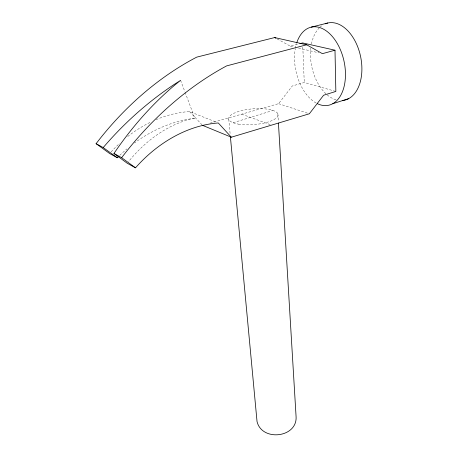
<?xml version="1.0" encoding="UTF-8"?>
<svg xmlns="http://www.w3.org/2000/svg" width="458" height="458" viewBox="0 0 458 458"><rect width="100%" height="100%" fill="white"/><g stroke="black" fill="none" stroke-linecap="round" stroke-linejoin="round"><path stroke-width="0.34" stroke-dasharray="2.29 1.72" d="M210.05 123.173L278.59 103.674L292.284 86.001L304.272 82.474L335.851 91.445M233.105 122.75L272.974 110.435M277.176 38.93L290.315 46.155L298.524 44.008M185.078 92.293L194.799 118.141L187.173 120.042A123.889 91.835 -66.9 0 0 128.526 161.657M194.799 118.141L186.051 119.578A122.463 100.125 -48 0 0 134.48 142.97M290.315 46.155L293.727 46.951M298.507 48.073L318.991 52.865M278.59 103.674L309.345 113.779M241.681 114.174L270.237 124.633M155.995 119.698A118.794 94.995 -58.3 0 1 189.52 111.557L216.325 122.183M189.52 111.557L202.007 124.816M180.589 80.362L184.826 91.629M228.748 119.177L230.214 134.829M277.874 113.819L278.349 121.673M302.807 47.168L304.272 82.474M336.029 99.833A39.502 24.932 78.1 0 1 326.491 94.274M325.987 93.821A39.502 24.932 78.1 0 1 310.793 48.136M311.429 44.06A39.502 24.932 78.1 0 1 319.73 27.44M320.205 27.005A39.502 24.932 78.1 0 1 321.676 25.814M316.146 103.044A40.023 24.543 77.5 0 1 295.233 48.995M295.358 48.302A40.023 24.543 77.5 0 1 296.486 43.642M111.088 151.924A118.794 94.995 -58.3 0 1 119.653 143.365M127.679 136.553A118.794 94.995 -58.3 0 1 150.859 122.028M119.767 155.342A122.463 100.125 -48 0 1 126.946 148.902M238.463 124.135A24.795 7.901 -4.7 0 0 277.914 115.891A24.795 7.901 -4.7 0 0 243.788 110.126A24.795 7.901 -4.7 0 0 238.463 124.135"/><path stroke-width="0.69" d="M332.789 103.697L348.733 98.619M202.488 125.326L231.33 137.2L309.345 113.779L323.611 95.23L335.851 91.445L334.993 50.208L302.635 42.932L299.893 43.647M334.993 50.208L322.403 53.666L306.66 44.792L274.674 37.556L196.722 57.136A252.037 181.86 -57.8 0 0 96.094 143.669L109.645 153.522L117.3 157.758A122.463 100.125 -48 0 1 118.771 156.304M306.66 44.792L226.607 65.9A263.533 182.759 -57.8 0 0 121.645 157.684L113.956 153.47A260.774 173.153 -65.4 0 1 175.225 84.696L180.589 80.362L174.303 84.364A260.15 192.406 -49.2 0 0 103.205 147.573L96.094 143.669M311.2 27.148L327.722 23.015M274.674 37.556L275.928 38.243M231.33 137.2L218.283 122.956A124.702 96.214 -58.3 0 0 135.494 167.828L127.244 163.266L113.956 153.47M103.205 147.573L117.3 157.758M121.645 157.684L135.494 167.828M230.414 136.965L257.035 421.555C261.85 441.867 297.597 437.785 296.074 416.522L278.435 123.099M296.893 42.388A40.023 24.543 77.5 0 1 328.146 32.329A40.023 24.543 77.5 0 1 344.885 82.543A40.023 24.543 77.5 0 1 317.314 103.651M325.209 23.822A39.502 24.932 78.1 0 1 360.383 55.578A39.502 24.932 78.1 0 1 342.561 100.514"/></g></svg>
